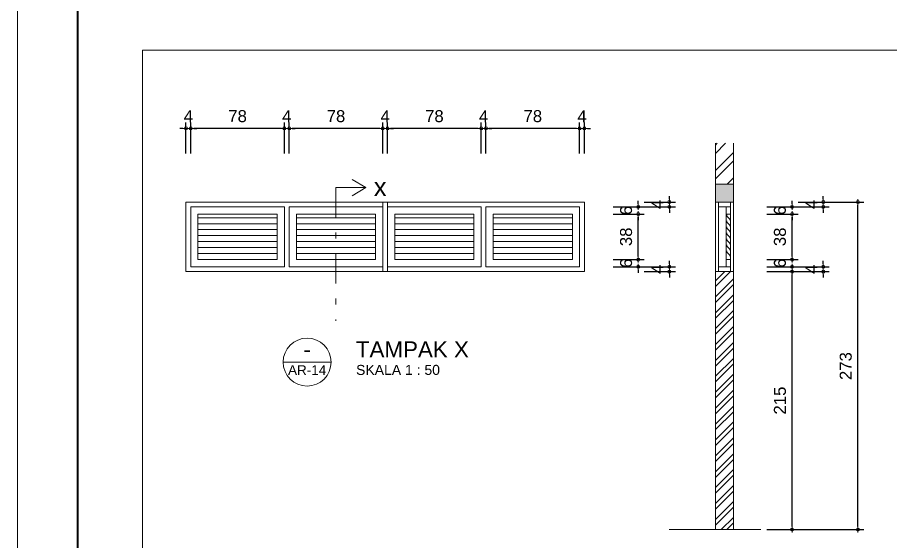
# Model space of a CAD drawing. Header units: inches. Extents: x 249 to 1192, y -18 to 440.
# Drawn here: x 249.22 to 263.77, y 136.71 to 145.44 of the extents above; entities that cross this region are included whole.
import ezdxf
from ezdxf.enums import TextEntityAlignment as Align

# ---------------------------------------------------------------- set-up
doc = ezdxf.new("R2010")
doc.units = ezdxf.units.IN
doc.header["$MEASUREMENT"] = 0
doc.linetypes.add('DASHDOT', pattern=[1, 0.5, -0.25, 0, -0.25])
for name, color, linetype, lineweight in [('ars', 11, 'Continuous', 0), ('ARSIR', 8, 'Continuous', 5), ('GRS KOP', 1, 'Continuous', 40), ('KOP', 7, 'Continuous', 20), ('KUSEN', 16, 'Continuous', 15), ('lan', 7, 'Continuous', 15), ('NOT', 7, 'Continuous', 9), ('tem', 5, 'Continuous', 20), ('TEXS', 7, 'Continuous', 9)]:
    doc.layers.add(name, color=color, linetype=linetype, lineweight=lineweight)
doc.styles.add('S', font='SIMPLEX', dxfattribs={"width": 1.1})
doc.styles.get("Standard").update_dxf_attribs({"font": 'arial.ttf'})
doc.dimstyles.new('SK-50', dxfattribs={"dimtxt": 0.25, "dimasz": 0.1, "dimexe": 0.1, "dimexo": 0, "dimgap": 0.1, "dimtad": 1, "dimdec": 0, "dimlfac": 50, "dimzin": 12, "dimdsep": 46, "dimtxsty": 'Standard', "dimblk": 'BULAT', "dimcen": 0.1, "dimadec": 0, "dimazin": 3, "dimtfac": 1, "dimtdec": 0, "dimtix": 1, "dimtofl": 0, "dimtmove": 0, "dimatfit": 3, "dimldrblk": 'BULAT', "dimfxl": 0, "dimtolj": 1, "dimtzin": 0, "dimarcsym": 0})

# ---------------------------------------------------------------- blocks, each defined once
blk = doc.blocks.new('KOP-ARS')
at = {"layer": 'GRS KOP'}
blk.add_line((1, 54), (1, 1), dxfattribs=at)
at = {"layer": 'KOP'}
blk.add_lwpolyline([(0, 0), (84, 0), (84, 55), (0, 55)], close=True, dxfattribs=at)
for tag, height, p in [('SUKMA', 0.2, (78, 9.9)), ('1:100', 0.25, (81.3, 5.5)), ('1:100', 0.25, (81.3, 4.9)), ('1:100', 0.25, (81.3, 4.3)), ('AR-01', 0.35, (78.15, 2.7)), ('10', 0.35, (81.3, 2.7)), ('2012', 0.35, (81.3, 1.7))]:
    blk.add_attdef(tag, text='', height=height, dxfattribs=at).set_placement(p, align=Align.MIDDLE)
for p in [(73.7, 5.325), (73.7, 4.725), (73.7, 4.125)]:
    blk.add_attdef('-', p, '', height=0.35, dxfattribs=at)
blk = doc.blocks.new('BULAT')
for p, q in [((-1, 0), (1, 0)), ((0, -1), (0, 1))]:
    blk.add_line(p, q)
blk.add_circle((0, 0), 0.5)
blk = doc.blocks.new('*D688')
at = {"layer": 'DEFPOINTS', "color": 0}
for p in [(252.026, 143.596), (252.026, 143.177), (252.106, 143.177)]:
    blk.add_point(p, dxfattribs=at)
at = {"layer": 'TEXS', "color": 0, "lineweight": -2}
for p, q in [((252.026, 143.177), (252.026, 143.696)), ((252.106, 143.177), (252.106, 143.696)), ((251.976, 143.596), (251.926, 143.596)), ((252.156, 143.596), (252.206, 143.596))]:
    blk.add_line(p, q, dxfattribs=at)
at = {"layer": 'TEXS', "color": 0, "lineweight": -2, "xscale": 0.05, "yscale": 0.05, "zscale": 0.05}
blk.add_blockref('BULAT', (252.026, 143.596), dxfattribs=at)
at = {"layer": 'TEXS', "color": 0, "lineweight": -2, "xscale": 0.05, "yscale": 0.05, "zscale": 0.05, "rotation": 180}
blk.add_blockref('BULAT', (252.106, 143.596), dxfattribs=at)
at = {"layer": 'TEXS', "color": 0, "insert": (252.066, 143.796), "char_height": 0.2, "attachment_point": 5}
blk.add_mtext('\\A1;4', dxfattribs=at)
blk = doc.blocks.new('*D689')
at = {"layer": 'DEFPOINTS', "color": 0}
for p in [(252.106, 143.596), (252.106, 143.177), (253.666, 143.177)]:
    blk.add_point(p, dxfattribs=at)
at = {"layer": 'TEXS', "color": 0, "lineweight": -2}
for p, q in [((252.106, 143.177), (252.106, 143.696)), ((253.666, 143.177), (253.666, 143.696)), ((253.616, 143.596), (252.156, 143.596))]:
    blk.add_line(p, q, dxfattribs=at)
at = {"layer": 'TEXS', "color": 0, "lineweight": -2, "xscale": 0.05, "yscale": 0.05, "zscale": 0.05, "rotation": 180}
blk.add_blockref('BULAT', (252.106, 143.596), dxfattribs=at)
at = {"layer": 'TEXS', "color": 0, "lineweight": -2, "xscale": 0.05, "yscale": 0.05, "zscale": 0.05}
blk.add_blockref('BULAT', (253.666, 143.596), dxfattribs=at)
at = {"layer": 'TEXS', "color": 0, "insert": (252.886, 143.798), "char_height": 0.2, "attachment_point": 5}
blk.add_mtext('\\A1;78', dxfattribs=at)
blk = doc.blocks.new('*D690')
at = {"layer": 'DEFPOINTS', "color": 0}
for p in [(253.666, 143.596), (253.666, 143.177), (253.746, 143.177)]:
    blk.add_point(p, dxfattribs=at)
at = {"layer": 'TEXS', "color": 0, "lineweight": -2}
for p, q in [((253.666, 143.177), (253.666, 143.696)), ((253.746, 143.177), (253.746, 143.696)), ((253.616, 143.596), (253.566, 143.596)), ((253.796, 143.596), (253.846, 143.596))]:
    blk.add_line(p, q, dxfattribs=at)
at = {"layer": 'TEXS', "color": 0, "lineweight": -2, "xscale": 0.05, "yscale": 0.05, "zscale": 0.05}
blk.add_blockref('BULAT', (253.666, 143.596), dxfattribs=at)
at = {"layer": 'TEXS', "color": 0, "lineweight": -2, "xscale": 0.05, "yscale": 0.05, "zscale": 0.05, "rotation": 180}
blk.add_blockref('BULAT', (253.746, 143.596), dxfattribs=at)
at = {"layer": 'TEXS', "color": 0, "insert": (253.706, 143.796), "char_height": 0.2, "attachment_point": 5}
blk.add_mtext('\\A1;4', dxfattribs=at)
blk = doc.blocks.new('*D691')
at = {"layer": 'DEFPOINTS', "color": 0}
for p in [(253.746, 143.596), (253.746, 143.177), (255.306, 143.177)]:
    blk.add_point(p, dxfattribs=at)
at = {"layer": 'TEXS', "color": 0, "lineweight": -2}
for p, q in [((253.746, 143.177), (253.746, 143.696)), ((255.306, 143.177), (255.306, 143.696)), ((255.256, 143.596), (253.796, 143.596))]:
    blk.add_line(p, q, dxfattribs=at)
at = {"layer": 'TEXS', "color": 0, "lineweight": -2, "xscale": 0.05, "yscale": 0.05, "zscale": 0.05, "rotation": 180}
blk.add_blockref('BULAT', (253.746, 143.596), dxfattribs=at)
at = {"layer": 'TEXS', "color": 0, "lineweight": -2, "xscale": 0.05, "yscale": 0.05, "zscale": 0.05}
blk.add_blockref('BULAT', (255.306, 143.596), dxfattribs=at)
at = {"layer": 'TEXS', "color": 0, "insert": (254.526, 143.798), "char_height": 0.2, "attachment_point": 5}
blk.add_mtext('\\A1;78', dxfattribs=at)
blk = doc.blocks.new('*D692')
at = {"layer": 'DEFPOINTS', "color": 0}
for p in [(255.306, 143.596), (255.306, 143.177), (255.386, 143.177)]:
    blk.add_point(p, dxfattribs=at)
at = {"layer": 'TEXS', "color": 0, "lineweight": -2}
for p, q in [((255.306, 143.177), (255.306, 143.696)), ((255.386, 143.177), (255.386, 143.696)), ((255.256, 143.596), (255.206, 143.596)), ((255.436, 143.596), (255.486, 143.596))]:
    blk.add_line(p, q, dxfattribs=at)
at = {"layer": 'TEXS', "color": 0, "lineweight": -2, "xscale": 0.05, "yscale": 0.05, "zscale": 0.05}
blk.add_blockref('BULAT', (255.306, 143.596), dxfattribs=at)
at = {"layer": 'TEXS', "color": 0, "lineweight": -2, "xscale": 0.05, "yscale": 0.05, "zscale": 0.05, "rotation": 180}
blk.add_blockref('BULAT', (255.386, 143.596), dxfattribs=at)
at = {"layer": 'TEXS', "color": 0, "insert": (255.346, 143.796), "char_height": 0.2, "attachment_point": 5}
blk.add_mtext('\\A1;4', dxfattribs=at)
blk = doc.blocks.new('*D693')
at = {"layer": 'DEFPOINTS', "color": 0}
for p in [(255.386, 143.596), (255.386, 143.177), (256.946, 143.177)]:
    blk.add_point(p, dxfattribs=at)
at = {"layer": 'TEXS', "color": 0, "lineweight": -2}
for p, q in [((255.386, 143.177), (255.386, 143.696)), ((256.946, 143.177), (256.946, 143.696)), ((256.896, 143.596), (255.436, 143.596))]:
    blk.add_line(p, q, dxfattribs=at)
at = {"layer": 'TEXS', "color": 0, "lineweight": -2, "xscale": 0.05, "yscale": 0.05, "zscale": 0.05, "rotation": 180}
blk.add_blockref('BULAT', (255.386, 143.596), dxfattribs=at)
at = {"layer": 'TEXS', "color": 0, "lineweight": -2, "xscale": 0.05, "yscale": 0.05, "zscale": 0.05}
blk.add_blockref('BULAT', (256.946, 143.596), dxfattribs=at)
at = {"layer": 'TEXS', "color": 0, "insert": (256.166, 143.798), "char_height": 0.2, "attachment_point": 5}
blk.add_mtext('\\A1;78', dxfattribs=at)
blk = doc.blocks.new('*D694')
at = {"layer": 'DEFPOINTS', "color": 0}
for p in [(256.946, 143.596), (256.946, 143.177), (257.026, 143.177)]:
    blk.add_point(p, dxfattribs=at)
at = {"layer": 'TEXS', "color": 0, "lineweight": -2}
for p, q in [((256.946, 143.177), (256.946, 143.696)), ((257.026, 143.177), (257.026, 143.696)), ((256.896, 143.596), (256.846, 143.596)), ((257.076, 143.596), (257.126, 143.596))]:
    blk.add_line(p, q, dxfattribs=at)
at = {"layer": 'TEXS', "color": 0, "lineweight": -2, "xscale": 0.05, "yscale": 0.05, "zscale": 0.05}
blk.add_blockref('BULAT', (256.946, 143.596), dxfattribs=at)
at = {"layer": 'TEXS', "color": 0, "lineweight": -2, "xscale": 0.05, "yscale": 0.05, "zscale": 0.05, "rotation": 180}
blk.add_blockref('BULAT', (257.026, 143.596), dxfattribs=at)
at = {"layer": 'TEXS', "color": 0, "insert": (256.986, 143.796), "char_height": 0.2, "attachment_point": 5}
blk.add_mtext('\\A1;4', dxfattribs=at)
blk = doc.blocks.new('*D695')
at = {"layer": 'DEFPOINTS', "color": 0}
for p in [(257.026, 143.596), (257.026, 143.177), (258.586, 143.177)]:
    blk.add_point(p, dxfattribs=at)
at = {"layer": 'TEXS', "color": 0, "lineweight": -2}
for p, q in [((257.026, 143.177), (257.026, 143.696)), ((258.586, 143.177), (258.586, 143.696)), ((258.536, 143.596), (257.076, 143.596))]:
    blk.add_line(p, q, dxfattribs=at)
at = {"layer": 'TEXS', "color": 0, "lineweight": -2, "xscale": 0.05, "yscale": 0.05, "zscale": 0.05, "rotation": 180}
blk.add_blockref('BULAT', (257.026, 143.596), dxfattribs=at)
at = {"layer": 'TEXS', "color": 0, "lineweight": -2, "xscale": 0.05, "yscale": 0.05, "zscale": 0.05}
blk.add_blockref('BULAT', (258.586, 143.596), dxfattribs=at)
at = {"layer": 'TEXS', "color": 0, "insert": (257.806, 143.798), "char_height": 0.2, "attachment_point": 5}
blk.add_mtext('\\A1;78', dxfattribs=at)
blk = doc.blocks.new('*D696')
at = {"layer": 'DEFPOINTS', "color": 0}
for p in [(258.586, 143.596), (258.586, 143.177), (258.666, 143.177)]:
    blk.add_point(p, dxfattribs=at)
at = {"layer": 'TEXS', "color": 0, "lineweight": -2}
for p, q in [((258.586, 143.177), (258.586, 143.696)), ((258.666, 143.177), (258.666, 143.696)), ((258.536, 143.596), (258.486, 143.596)), ((258.716, 143.596), (258.766, 143.596))]:
    blk.add_line(p, q, dxfattribs=at)
at = {"layer": 'TEXS', "color": 0, "lineweight": -2, "xscale": 0.05, "yscale": 0.05, "zscale": 0.05}
blk.add_blockref('BULAT', (258.586, 143.596), dxfattribs=at)
at = {"layer": 'TEXS', "color": 0, "lineweight": -2, "xscale": 0.05, "yscale": 0.05, "zscale": 0.05, "rotation": 180}
blk.add_blockref('BULAT', (258.666, 143.596), dxfattribs=at)
at = {"layer": 'TEXS', "color": 0, "insert": (258.626, 143.796), "char_height": 0.2, "attachment_point": 5}
blk.add_mtext('\\A1;4', dxfattribs=at)
blk = doc.blocks.new('*D697')
at = {"layer": 'DEFPOINTS', "color": 0}
for p in [(259.143, 142.287), (259.143, 142.167), (259.563, 142.287)]:
    blk.add_point(p, dxfattribs=at)
at = {"layer": 'TEXS', "color": 0, "lineweight": -2}
for p, q in [((259.563, 142.337), (259.563, 142.387)), ((259.143, 142.287), (259.663, 142.287)), ((259.143, 142.167), (259.663, 142.167)), ((259.563, 142.117), (259.563, 142.067))]:
    blk.add_line(p, q, dxfattribs=at)
at = {"layer": 'TEXS', "color": 0, "lineweight": -2, "xscale": 0.05, "yscale": 0.05, "zscale": 0.05}
for p, rotation in [((259.563, 142.287), 270), ((259.563, 142.167), 90)]:
    blk.add_blockref('BULAT', p, dxfattribs=dict(at, rotation=rotation))
at = {"layer": 'TEXS', "color": 0, "insert": (259.361, 142.227), "char_height": 0.2, "attachment_point": 5, "rotation": 90}
blk.add_mtext('\\A1;6', dxfattribs=at)
blk = doc.blocks.new('*D698')
at = {"layer": 'DEFPOINTS', "color": 0}
for p in [(259.663, 142.367), (260.082, 142.367), (259.663, 142.287)]:
    blk.add_point(p, dxfattribs=at)
at = {"layer": 'TEXS', "color": 0, "lineweight": -2}
for p, q in [((260.082, 142.417), (260.082, 142.467)), ((259.663, 142.367), (260.182, 142.367)), ((259.663, 142.287), (260.182, 142.287)), ((260.082, 142.237), (260.082, 142.187))]:
    blk.add_line(p, q, dxfattribs=at)
at = {"layer": 'TEXS', "color": 0, "lineweight": -2, "xscale": 0.05, "yscale": 0.05, "zscale": 0.05}
for p, rotation in [((260.082, 142.367), 270), ((260.082, 142.287), 90)]:
    blk.add_blockref('BULAT', p, dxfattribs=dict(at, rotation=rotation))
at = {"layer": 'TEXS', "color": 0, "insert": (259.882, 142.327), "char_height": 0.2, "attachment_point": 5, "rotation": 90}
blk.add_mtext('\\A1;4', dxfattribs=at)
blk = doc.blocks.new('*D699')
at = {"layer": 'DEFPOINTS', "color": 0}
for p in [(259.143, 142.167), (259.563, 142.167), (259.143, 141.407)]:
    blk.add_point(p, dxfattribs=at)
at = {"layer": 'TEXS', "color": 0, "lineweight": -2}
for p, q in [((259.143, 142.167), (259.663, 142.167)), ((259.563, 141.457), (259.563, 142.117)), ((259.143, 141.407), (259.663, 141.407))]:
    blk.add_line(p, q, dxfattribs=at)
at = {"layer": 'TEXS', "color": 0, "lineweight": -2, "xscale": 0.05, "yscale": 0.05, "zscale": 0.05}
for p, rotation in [((259.563, 142.167), 90), ((259.563, 141.407), 270)]:
    blk.add_blockref('BULAT', p, dxfattribs=dict(at, rotation=rotation))
at = {"layer": 'TEXS', "color": 0, "insert": (259.361, 141.787), "char_height": 0.2, "attachment_point": 5, "rotation": 90}
blk.add_mtext('\\A1;38', dxfattribs=at)
blk = doc.blocks.new('*D700')
at = {"layer": 'DEFPOINTS', "color": 0}
for p in [(259.143, 141.407), (259.143, 141.287), (259.563, 141.407)]:
    blk.add_point(p, dxfattribs=at)
at = {"layer": 'TEXS', "color": 0, "lineweight": -2}
for p, q in [((259.563, 141.457), (259.563, 141.507)), ((259.143, 141.407), (259.663, 141.407)), ((259.143, 141.287), (259.663, 141.287)), ((259.563, 141.237), (259.563, 141.187))]:
    blk.add_line(p, q, dxfattribs=at)
at = {"layer": 'TEXS', "color": 0, "lineweight": -2, "xscale": 0.05, "yscale": 0.05, "zscale": 0.05}
for p, rotation in [((259.563, 141.407), 270), ((259.563, 141.287), 90)]:
    blk.add_blockref('BULAT', p, dxfattribs=dict(at, rotation=rotation))
at = {"layer": 'TEXS', "color": 0, "insert": (259.361, 141.347), "char_height": 0.2, "attachment_point": 5, "rotation": 90}
blk.add_mtext('\\A1;6', dxfattribs=at)
blk = doc.blocks.new('*D701')
at = {"layer": 'DEFPOINTS', "color": 0}
for p in [(259.663, 141.287), (260.082, 141.287), (259.663, 141.207)]:
    blk.add_point(p, dxfattribs=at)
at = {"layer": 'TEXS', "color": 0, "lineweight": -2}
for p, q in [((259.663, 141.287), (260.182, 141.287)), ((260.082, 141.337), (260.082, 141.387)), ((259.663, 141.207), (260.182, 141.207)), ((260.082, 141.157), (260.082, 141.107))]:
    blk.add_line(p, q, dxfattribs=at)
at = {"layer": 'TEXS', "color": 0, "lineweight": -2, "xscale": 0.05, "yscale": 0.05, "zscale": 0.05}
for p, rotation in [((260.082, 141.287), 270), ((260.082, 141.207), 90)]:
    blk.add_blockref('BULAT', p, dxfattribs=dict(at, rotation=rotation))
at = {"layer": 'TEXS', "color": 0, "insert": (259.882, 141.247), "char_height": 0.2, "attachment_point": 5, "rotation": 90}
blk.add_mtext('\\A1;4', dxfattribs=at)
blk = doc.blocks.new('Ndtpd')
blk.add_line((0.747, 0), (-0.747, 0))
blk.add_circle((0, 0), 0.747)
at = {"color": 10, "style": 'S', "width": 1.1, "flags": 4}
blk.add_attdef('NO', text='', height=0.5, dxfattribs=at).set_placement((0, 0.148), align=Align.CENTER)
blk.add_attdef('NDTPD', (1.516, 0.148), '', height=0.5, dxfattribs=at)
at = {"color": 5, "style": 'S', "width": 1.1, "flags": 4}
blk.add_attdef('NOLBR', text='', height=0.3, dxfattribs=at).set_placement((0, -0.398), align=Align.CENTER)
blk.add_attdef('SKALA', (1.523, -0.398), '', height=0.3, dxfattribs=at)
blk = doc.blocks.new('*D768')
at = {"layer": 'DEFPOINTS', "color": 0}
for p in [(262.227, 142.367), (262.647, 142.367), (262.227, 142.287)]:
    blk.add_point(p, dxfattribs=at)
at = {"layer": 'TEXS', "color": 0, "lineweight": -2}
for p, q in [((262.647, 142.417), (262.647, 142.467)), ((262.227, 142.367), (262.747, 142.367)), ((262.227, 142.287), (262.747, 142.287)), ((262.647, 142.237), (262.647, 142.187))]:
    blk.add_line(p, q, dxfattribs=at)
at = {"layer": 'TEXS', "color": 0, "lineweight": -2, "xscale": 0.05, "yscale": 0.05, "zscale": 0.05}
for p, rotation in [((262.647, 142.367), 270), ((262.647, 142.287), 90)]:
    blk.add_blockref('BULAT', p, dxfattribs=dict(at, rotation=rotation))
at = {"layer": 'TEXS', "color": 0, "insert": (262.447, 142.327), "char_height": 0.2, "attachment_point": 5, "rotation": 90}
blk.add_mtext('\\A1;4', dxfattribs=at)
blk = doc.blocks.new('*D769')
at = {"layer": 'DEFPOINTS', "color": 0}
for p in [(261.708, 142.287), (261.708, 142.167), (262.127, 142.287)]:
    blk.add_point(p, dxfattribs=at)
at = {"layer": 'TEXS', "color": 0, "lineweight": -2}
for p, q in [((262.127, 142.337), (262.127, 142.387)), ((261.708, 142.287), (262.227, 142.287)), ((261.708, 142.167), (262.227, 142.167)), ((262.127, 142.117), (262.127, 142.067))]:
    blk.add_line(p, q, dxfattribs=at)
at = {"layer": 'TEXS', "color": 0, "lineweight": -2, "xscale": 0.05, "yscale": 0.05, "zscale": 0.05}
for p, rotation in [((262.127, 142.287), 270), ((262.127, 142.167), 90)]:
    blk.add_blockref('BULAT', p, dxfattribs=dict(at, rotation=rotation))
at = {"layer": 'TEXS', "color": 0, "insert": (261.925, 142.227), "char_height": 0.2, "attachment_point": 5, "rotation": 90}
blk.add_mtext('\\A1;6', dxfattribs=at)
blk = doc.blocks.new('*D770')
at = {"layer": 'DEFPOINTS', "color": 0}
for p in [(261.708, 142.167), (262.127, 142.167), (261.708, 141.407)]:
    blk.add_point(p, dxfattribs=at)
at = {"layer": 'TEXS', "color": 0, "lineweight": -2}
for p, q in [((261.708, 142.167), (262.227, 142.167)), ((262.127, 141.457), (262.127, 142.117)), ((261.708, 141.407), (262.227, 141.407))]:
    blk.add_line(p, q, dxfattribs=at)
at = {"layer": 'TEXS', "color": 0, "lineweight": -2, "xscale": 0.05, "yscale": 0.05, "zscale": 0.05}
for p, rotation in [((262.127, 142.167), 90), ((262.127, 141.407), 270)]:
    blk.add_blockref('BULAT', p, dxfattribs=dict(at, rotation=rotation))
at = {"layer": 'TEXS', "color": 0, "insert": (261.925, 141.787), "char_height": 0.2, "attachment_point": 5, "rotation": 90}
blk.add_mtext('\\A1;38', dxfattribs=at)
blk = doc.blocks.new('*D771')
at = {"layer": 'DEFPOINTS', "color": 0}
for p in [(261.708, 141.407), (261.708, 141.287), (262.127, 141.407)]:
    blk.add_point(p, dxfattribs=at)
at = {"layer": 'TEXS', "color": 0, "lineweight": -2}
for p, q in [((262.127, 141.457), (262.127, 141.507)), ((261.708, 141.407), (262.227, 141.407)), ((261.708, 141.287), (262.227, 141.287)), ((262.127, 141.237), (262.127, 141.187))]:
    blk.add_line(p, q, dxfattribs=at)
at = {"layer": 'TEXS', "color": 0, "lineweight": -2, "xscale": 0.05, "yscale": 0.05, "zscale": 0.05}
for p, rotation in [((262.127, 141.407), 270), ((262.127, 141.287), 90)]:
    blk.add_blockref('BULAT', p, dxfattribs=dict(at, rotation=rotation))
at = {"layer": 'TEXS', "color": 0, "insert": (261.925, 141.347), "char_height": 0.2, "attachment_point": 5, "rotation": 90}
blk.add_mtext('\\A1;6', dxfattribs=at)
blk = doc.blocks.new('*D772')
at = {"layer": 'DEFPOINTS', "color": 0}
for p in [(262.227, 141.287), (262.647, 141.287), (262.227, 141.207)]:
    blk.add_point(p, dxfattribs=at)
at = {"layer": 'TEXS', "color": 0, "lineweight": -2}
for p, q in [((262.227, 141.287), (262.747, 141.287)), ((262.647, 141.337), (262.647, 141.387)), ((262.227, 141.207), (262.747, 141.207)), ((262.647, 141.157), (262.647, 141.107))]:
    blk.add_line(p, q, dxfattribs=at)
at = {"layer": 'TEXS', "color": 0, "lineweight": -2, "xscale": 0.05, "yscale": 0.05, "zscale": 0.05}
for p, rotation in [((262.647, 141.287), 270), ((262.647, 141.207), 90)]:
    blk.add_blockref('BULAT', p, dxfattribs=dict(at, rotation=rotation))
at = {"layer": 'TEXS', "color": 0, "insert": (262.447, 141.247), "char_height": 0.2, "attachment_point": 5, "rotation": 90}
blk.add_mtext('\\A1;4', dxfattribs=at)
blk = doc.blocks.new('*D773')
at = {"layer": 'DEFPOINTS', "color": 0}
for p in [(261.708, 141.207), (262.127, 141.207), (261.708, 136.907)]:
    blk.add_point(p, dxfattribs=at)
at = {"layer": 'TEXS', "color": 0, "lineweight": -2}
for p, q in [((261.708, 141.207), (262.227, 141.207)), ((262.127, 136.957), (262.127, 141.157)), ((261.708, 136.907), (262.227, 136.907))]:
    blk.add_line(p, q, dxfattribs=at)
at = {"layer": 'TEXS', "color": 0, "lineweight": -2, "xscale": 0.05, "yscale": 0.05, "zscale": 0.05}
for p, rotation in [((262.127, 141.207), 90), ((262.127, 136.907), 270)]:
    blk.add_blockref('BULAT', p, dxfattribs=dict(at, rotation=rotation))
at = {"layer": 'TEXS', "color": 0, "insert": (261.925, 139.057), "char_height": 0.2, "attachment_point": 5, "rotation": 90}
blk.add_mtext('\\A1;215', dxfattribs=at)
blk = doc.blocks.new('*D774')
at = {"layer": 'DEFPOINTS', "color": 0}
for p in [(262.227, 142.367), (263.224, 142.367), (262.227, 136.907)]:
    blk.add_point(p, dxfattribs=at)
at = {"layer": 'TEXS', "color": 0, "lineweight": -2}
for p, q in [((262.227, 142.367), (263.324, 142.367)), ((263.224, 136.957), (263.224, 142.317)), ((262.227, 136.907), (263.324, 136.907))]:
    blk.add_line(p, q, dxfattribs=at)
at = {"layer": 'TEXS', "color": 0, "lineweight": -2, "xscale": 0.05, "yscale": 0.05, "zscale": 0.05}
for p, rotation in [((263.224, 142.367), 90), ((263.224, 136.907), 270)]:
    blk.add_blockref('BULAT', p, dxfattribs=dict(at, rotation=rotation))
at = {"layer": 'TEXS', "color": 0, "insert": (263.022, 139.632), "char_height": 0.2, "attachment_point": 5, "rotation": 90}
blk.add_mtext('\\A1;273', dxfattribs=at)

msp = doc.modelspace()

# ---------------------------------------------------------------- hatches: boundary and pattern name
at = {"layer": 'ars'}
h = msp.add_hatch(dxfattribs=at)
h.set_pattern_fill('ANSI32', color=256, scale=0.8, style=0)
h.set_pattern_definition([(45, (313.65157, 799.84733), (-0.21213203, 0.21213203), []), (45, (313.793, 799.84733), (-0.21213203, 0.21213203), [])])
h.paths.add_polyline_path([(261.1501, 143.3461), (260.8501, 143.3461), (260.8501, 142.6666), (261.1501, 142.6666)])
at = {"layer": 'ARSIR'}
msp.add_hatch(color=256, dxfattribs=at).paths.add_polyline_path([(260.8501, 142.3666), (261.1501, 142.3666), (261.1501, 142.6666), (260.8501, 142.6666)])
at = {"layer": 'KUSEN'}
h = msp.add_hatch(dxfattribs=at)
h.set_pattern_fill('_USER', color=256, scale=0.1, style=0, pattern_type=0)
h.set_pattern_definition([(0, (252.22553, 141.40659), (0, 0.1), [])])
h.paths.add_polyline_path([(253.5455, 142.1666), (252.2255, 142.1666), (252.2255, 141.4066), (253.5455, 141.4066)])
h.paths.add_polyline_path([(253.8655, 141.4066), (255.1855, 141.4066), (255.1855, 142.1666), (253.8655, 142.1666)])
h = msp.add_hatch(dxfattribs=at)
h.set_pattern_fill('_USER', color=256, scale=0.1, style=0, pattern_type=0)
h.set_pattern_definition([(0, (255.50552, 141.40659), (0, 0.1), [])])
h.paths.add_polyline_path([(256.8255, 142.1666), (255.5055, 142.1666), (255.5055, 141.4066), (256.8255, 141.4066)])
h.paths.add_polyline_path([(257.1455, 141.4066), (258.4655, 141.4066), (258.4655, 142.1666), (257.1455, 142.1666)])
h = msp.add_hatch(dxfattribs=at)
h.set_pattern_fill('STEEL', color=11, scale=1.5, style=0)
h.set_pattern_definition([(45, (-326.88208, 515.51042), (-0.13258252, 0.13258252), []), (45, (-326.88208, 515.60417), (-0.13258252, 0.13258252), [])])
h.paths.add_polyline_path([(260.8501, 136.9066), (261.1501, 136.9066), (261.1501, 141.2066), (260.8501, 141.2066)])

# ---------------------------------------------------------------- linework, layer by layer
at = {"layer": 'ars'}
for points in [[(261.0408, 142.1318), (261.0408, 142.1516), (261.0414, 142.1516), (261.0414, 142.132), (261.0905, 142.0829), (261.0905, 142.0629), (261.0899, 142.0629), (261.0899, 142.0826), (261.0408, 142.1318)], [(261.0408, 142.0318), (261.0408, 142.0516), (261.0414, 142.0516), (261.0414, 142.032), (261.0905, 141.9829), (261.0905, 141.9629), (261.0899, 141.9629), (261.0899, 141.9826), (261.0408, 142.0318)], [(261.0408, 141.9318), (261.0408, 141.9516), (261.0414, 141.9516), (261.0414, 141.932), (261.0905, 141.8829), (261.0905, 141.8629), (261.0899, 141.8629), (261.0899, 141.8826), (261.0408, 141.9318)], [(261.0408, 141.8318), (261.0408, 141.8516), (261.0414, 141.8516), (261.0414, 141.832), (261.0905, 141.7829), (261.0905, 141.7629), (261.0899, 141.7629), (261.0899, 141.7826), (261.0408, 141.8318)], [(261.0408, 141.7318), (261.0408, 141.7516), (261.0414, 141.7516), (261.0414, 141.732), (261.0905, 141.6829), (261.0905, 141.6629), (261.0899, 141.6629), (261.0899, 141.6826), (261.0408, 141.7318)], [(261.0408, 141.6318), (261.0408, 141.6516), (261.0414, 141.6516), (261.0414, 141.632), (261.0905, 141.5829), (261.0905, 141.5629), (261.0899, 141.5629), (261.0899, 141.5826), (261.0408, 141.6318)], [(261.0408, 141.5318), (261.0408, 141.5516), (261.0414, 141.5516), (261.0414, 141.532), (261.0905, 141.4829), (261.0905, 141.4629), (261.0899, 141.4629), (261.0899, 141.4826), (261.0408, 141.5318)]]:
    msp.add_lwpolyline(points, dxfattribs=at)
for centre in [(261.0414, 142.1303), (261.0414, 142.0303), (261.0651, 142.1066), (261.0892, 142.0824), (261.0414, 141.9303), (261.0651, 142.0066), (261.0651, 141.9066), (261.0892, 141.9824), (261.0892, 141.8824), (261.0414, 141.8303), (261.0414, 141.7303), (261.0651, 141.8066), (261.0892, 141.7824), (261.0414, 141.6303), (261.0651, 141.7066), (261.0651, 141.6066), (261.0892, 141.6824), (261.0892, 141.5824), (261.0414, 141.5303), (261.0651, 141.5066), (261.0892, 141.4824)]:
    msp.add_circle(centre, 0.000616, dxfattribs=at)
at = {"layer": 'KUSEN'}
msp.add_line((261.1501, 142.3666), (260.8501, 142.3666), dxfattribs=at)
at = {"layer": 'KUSEN', "color": 4}
msp.add_line((261.6052, 136.9066), (260.0772, 136.9066), dxfattribs=at)
msp.add_lwpolyline([(260.8501, 142.3666), (261.1501, 142.3666), (261.1501, 142.6666), (260.8501, 142.6666)], close=True, dxfattribs=at)
at = {"layer": 'KUSEN'}
for points in [[(255.3855, 141.2066), (252.0255, 141.2066), (252.0255, 142.3666), (255.3855, 142.3666)], [(258.6655, 141.2066), (255.3055, 141.2066), (255.3055, 142.3666), (258.6655, 142.3666)], [(260.9001, 142.3666), (261.1001, 142.3666), (261.1001, 141.2066), (260.9001, 141.2066)], [(260.9001, 142.3666), (261.1001, 142.3666), (261.1001, 142.2866), (260.9001, 142.2866)], [(253.6655, 141.2866), (252.1055, 141.2866), (252.1055, 142.2866), (253.6655, 142.2866)], [(253.5455, 141.4066), (252.2255, 141.4066), (252.2255, 142.1666), (253.5455, 142.1666)], [(253.7455, 142.2866), (255.3055, 142.2866), (255.3055, 141.2866), (253.7455, 141.2866)], [(253.8655, 142.1666), (255.1855, 142.1666), (255.1855, 141.4066), (253.8655, 141.4066)], [(256.9455, 141.2866), (255.3855, 141.2866), (255.3855, 142.2866), (256.9455, 142.2866)], [(256.8255, 141.4066), (255.5055, 141.4066), (255.5055, 142.1666), (256.8255, 142.1666)], [(257.0255, 142.2866), (258.5855, 142.2866), (258.5855, 141.2866), (257.0255, 141.2866)], [(257.1455, 142.1666), (258.4655, 142.1666), (258.4655, 141.4066), (257.1455, 141.4066)], [(261.0301, 142.2866), (261.1001, 142.2866), (261.1001, 142.1666), (261.0301, 142.1666)], [(261.0301, 142.1666), (261.1001, 142.1666), (261.1001, 141.4066), (261.0301, 141.4066)], [(260.9001, 141.2866), (261.1001, 141.2866), (261.1001, 141.2066), (260.9001, 141.2066)], [(261.0301, 141.4066), (261.1001, 141.4066), (261.1001, 141.2866), (261.0301, 141.2866)]]:
    msp.add_lwpolyline(points, close=True, dxfattribs=at)
at = {"layer": 'lan'}
msp.add_lwpolyline([(260.8501, 141.2066), (261.1501, 141.2066), (261.1501, 142.3666), (260.8501, 142.3666)], close=True, dxfattribs=at)
at = {"layer": 'NOT'}
for q in [(254.7954, 142.7451), (254.7954, 142.4709)]:
    msp.add_line((255.0255, 142.608), q, dxfattribs=at)
at = {"layer": 'NOT', "linetype": 'DASHDOT'}
for q in [(254.5255, 140.3864), (255.0255, 142.608)]:
    msp.add_line((254.5255, 142.608), q, dxfattribs=at)
at = {"layer": 'tem'}
msp.add_lwpolyline([(260.8501, 143.3461), (260.8501, 142.6666), (261.1501, 142.6666), (261.1501, 143.3461)], dxfattribs=at)
for points in [[(260.8501, 136.9066), (261.1501, 136.9066), (261.1501, 141.2066), (260.8501, 141.2066)], [(261.1501, 136.9066), (260.8501, 136.9066), (260.8501, 141.2066), (261.1501, 141.2066)]]:
    msp.add_lwpolyline(points, close=True, dxfattribs=at)
at = {"layer": 'TEXS'}
msp.add_lwpolyline([(251.3016, 124.863), (263.9483, 124.863), (263.9483, 144.8998), (251.3016, 144.8998)], close=True, dxfattribs=at)

# ---------------------------------------------------------------- block references
at = {"layer": 'KOP'}
msp.add_blockref('KOP-ARS', (249.2179, 115.4885), dxfattribs=at)
at = {"layer": 'NOT', "lineweight": 0}
ref = msp.add_blockref('Ndtpd', (254.0455, 139.6985), dxfattribs=dict(at, xscale=0.5354752342703932, yscale=0.5354752342703932, zscale=0.5354752342703932))
ref.add_attrib('NO', '-', dxfattribs={"layer": '0', "height": 0.2667, "flags": 4}).set_placement((254.0453, 139.7775), align=Align.CENTER)
ref.add_attrib('NDTPD', 'TAMPAK X', (254.8573, 139.7775), dxfattribs={"layer": '0', "height": 0.26667, "flags": 4})
ref.add_attrib('NOLBR', 'AR-14', dxfattribs={"layer": '0', "height": 0.16064, "flags": 4}).set_placement((254.0453, 139.4852), align=Align.CENTER)
ref.add_attrib('SKALA', 'SKALA 1 : 50', (254.8612, 139.4852), dxfattribs={"layer": '0', "height": 0.166667, "flags": 4})

# ---------------------------------------------------------------- texts
at = {"layer": 'NOT', "insert": (255.0929, 142.7694), "char_height": 0.3, "attachment_point": 1}
msp.add_mtext_dynamic_manual_height_columns('\\pi0.065342;x', width=0.334095, gutter_width=1.25, heights=[0], dxfattribs=at)

# ---------------------------------------------------------------- dimensions: what is measured, and where the dimension line sits
at = {"layer": 'TEXS'}
for base, p1, p2, angle, picture, middle in [((252.0255, 143.5961), (252.1055, 143.1766), (252.0255, 143.1766), 180, '*D688', (252.0655, 143.5961)), ((252.1055, 143.5961), (253.6655, 143.1766), (252.1055, 143.1766), 180, '*D689', (252.8855, 143.5961)), ((253.6655, 143.5961), (253.7455, 143.1766), (253.6655, 143.1766), 180, '*D690', (253.7055, 143.5961)), ((253.7455, 143.5961), (255.3055, 143.1766), (253.7455, 143.1766), 180, '*D691', (254.5255, 143.5961)), ((255.3055, 143.5961), (255.3855, 143.1766), (255.3055, 143.1766), 180, '*D692', (255.3455, 143.5961)), ((255.3855, 143.5961), (256.9455, 143.1766), (255.3855, 143.1766), 180, '*D693', (256.1655, 143.5961)), ((256.9455, 143.5961), (257.0255, 143.1766), (256.9455, 143.1766), 180, '*D694', (256.9855, 143.5961)), ((257.0255, 143.5961), (258.5855, 143.1766), (257.0255, 143.1766), 180, '*D695', (257.8055, 143.5961)), ((258.5855, 143.5961), (258.6655, 143.1766), (258.5855, 143.1766), 180, '*D696', (258.6255, 143.5961)), ((260.0825, 142.3666), (259.6629, 142.2866), (259.6629, 142.3666), 90, '*D698', (260.0825, 142.3266)), ((262.647, 142.3666), (262.2275, 142.2866), (262.2275, 142.3666), 90, '*D768', (262.647, 142.3266)), ((259.5629, 142.2866), (259.1434, 142.1666), (259.1434, 142.2866), 90, '*D697', (259.5629, 142.2266)), ((262.1275, 142.2866), (261.7079, 142.1666), (261.7079, 142.2866), 90, '*D769', (262.1275, 142.2266)), ((263.2244, 142.3666), (262.2275, 136.9066), (262.2275, 142.3666), 90, '*D774', (263.2244, 139.6317)), ((259.5629, 142.1666), (259.1434, 141.4066), (259.1434, 142.1666), 90, '*D699', (259.5629, 141.7866)), ((262.1275, 142.1666), (261.7079, 141.4066), (261.7079, 142.1666), 90, '*D770', (262.1275, 141.7866)), ((259.5629, 141.4066), (259.1434, 141.2866), (259.1434, 141.4066), 90, '*D700', (259.5629, 141.3466)), ((262.1275, 141.4066), (261.7079, 141.2866), (261.7079, 141.4066), 90, '*D771', (262.1275, 141.3466)), ((260.0825, 141.2866), (259.6629, 141.2066), (259.6629, 141.2866), 90, '*D701', (260.0825, 141.2466)), ((262.647, 141.2866), (262.2275, 141.2066), (262.2275, 141.2866), 90, '*D772', (262.647, 141.2466)), ((262.1275, 141.2066), (261.7079, 136.9066), (261.7079, 141.2066), 90, '*D773', (262.1275, 139.0566))]:
    dim = msp.add_linear_dim(base=base, p1=p1, p2=p2, angle=angle, dimstyle='SK-50', override={"dimtxt": 0.2, "dimasz": 0.05}, dxfattribs=at)
    dim.commit()
    dim.dimension.update_dxf_attribs({"geometry": picture, "text_midpoint": middle, "dimtype": 160})

doc.saveas('drawing.dxf')
